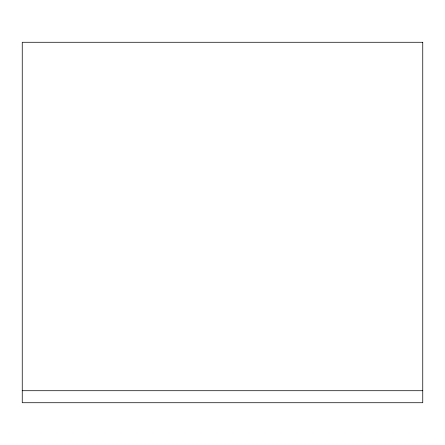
<?xml version="1.0" encoding="UTF-8"?>
<svg xmlns="http://www.w3.org/2000/svg" width="445" height="445" viewBox="0 0 445 445"><rect width="100%" height="100%" fill="white"/><g stroke="black" fill="none" stroke-linecap="round" stroke-linejoin="round"><path stroke-width="0.67" d="M22.25 390.71L422.75 390.71M422.75 42.275L22.25 42.275L22.25 402.725L422.75 402.725L422.75 42.275"/></g></svg>
